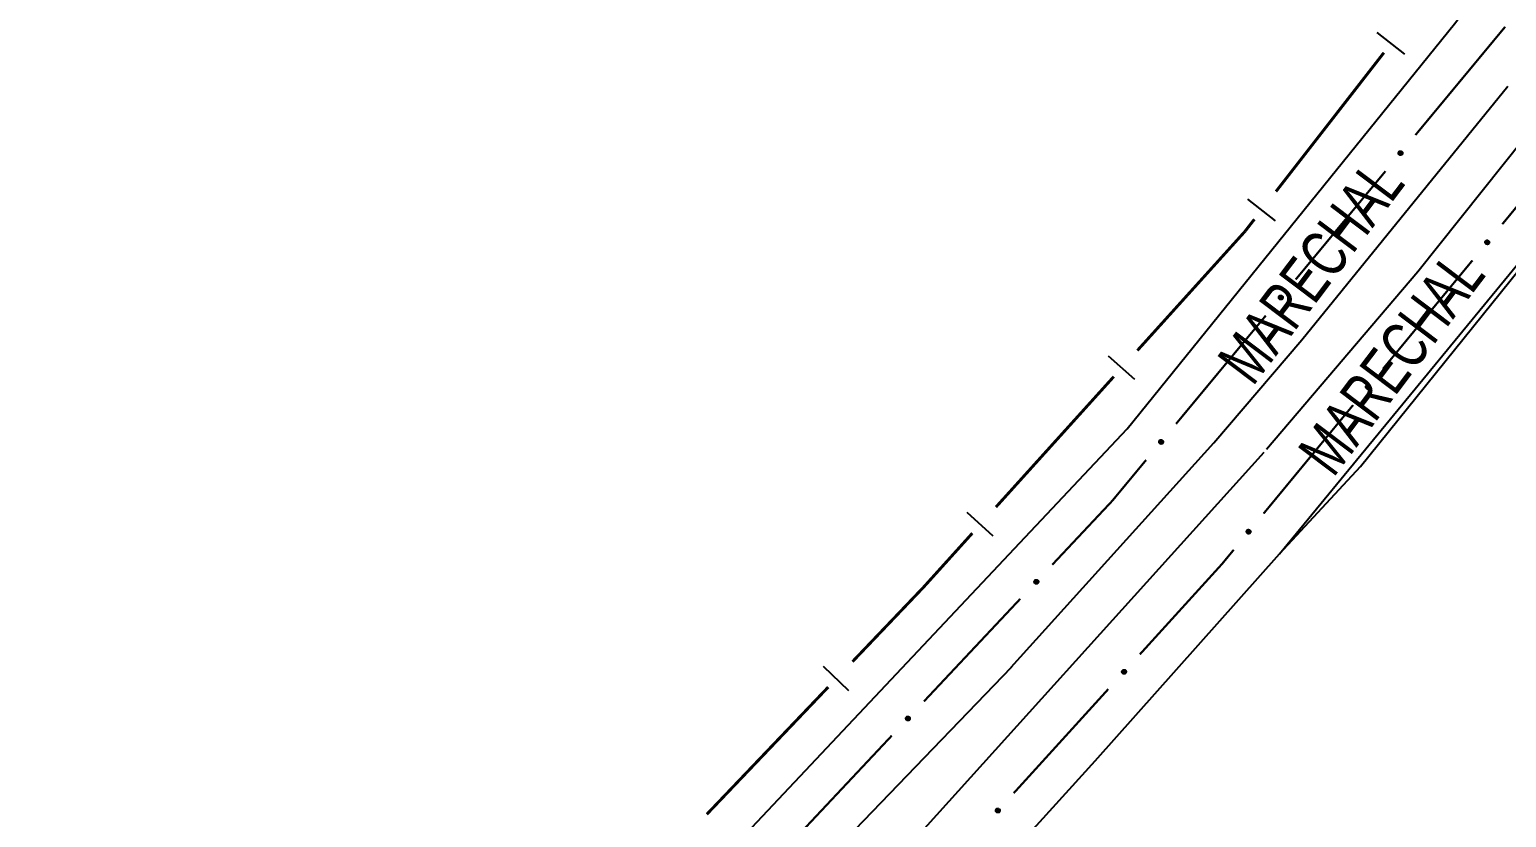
# Model space of a CAD drawing. Extents: x 199577 to 200882, y 4838726 to 4840156.
# Drawn here: x 200187.5 to 200313.4, y 4840007.9 to 4840075.1 of the extents above; entities that cross this region are included whole.
import ezdxf

# ---------------------------------------------------------------- set-up
doc = ezdxf.new("R2010")
doc.units = 0
doc.header["$LTSCALE"] = 1.5
doc.header["$MEASUREMENT"] = 0
for name, color, linetype in [('CD_MALHA_LOTES', 7, 'CONTINUOUS'), ('LM-LIM-SETORES-BAIRROS', 250, 'CONTINUOUS'), ('RU-QUADRA', 210, 'CONTINUOUS'), ('SV-EIXO-RUA-PAV', 20, 'CONTINUOUS'), ('SV-RUA-PAVIM', 7, 'CONTINUOUS'), ('SV-TXT-RUA-PAV', 7, 'CONTINUOUS')]:
    doc.layers.add(name, color=color, linetype=linetype)
doc.styles.add('ARIAL', font='ARIAL.SHX')

msp = doc.modelspace()

# ---------------------------------------------------------------- linework, layer by layer
at = {"layer": 'CD_MALHA_LOTES', "linetype": 'Continuous', "flags": 128}
for points in [[(200278.35, 4840012.73), (200294.07, 4840030.4), (200339.42, 4840085.59), (200368.04, 4840124.32), (200373.22, 4840128.26), (200377.31, 4840129.5), (200381.41, 4840129.62), (200385.26, 4840128.97), (200388.91, 4840126.66), (200391.81, 4840123.42), (200394.09, 4840119.61), (200401.85, 4840104.97), (200420.47, 4840073.04)], [(200271.55, 4839998.92), (200269.87, 4840000.43), (200269.42, 4840002.13), (200270.02, 4840003.55), (200278.35, 4840012.73)]]:
    msp.add_lwpolyline(points, dxfattribs=at)
at = {"layer": 'LM-LIM-SETORES-BAIRROS'}
for points in [[(200304.779181, 4840073.019291), (200302.410528, 4840074.860347)], [(200293.732851, 4840058.807374), (200291.364198, 4840060.648429)], [(200281.729169, 4840045.253516), (200279.50272, 4840047.264218)], [(200269.664955, 4840031.89482), (200267.438506, 4840033.905523)], [(200257.356052, 4840018.707181), (200255.185534, 4840020.778135)]]:
    msp.add_lwpolyline(points, dxfattribs=at)
at = {"layer": 'LM-LIM-SETORES-BAIRROS', "const_width": 0.25}
for points in [[(200293.775894, 4840061.307004), (200302.98117, 4840073.150268)], [(200291.12, 4840057.89), (200291.934839, 4840058.938351)], [(200290.669456, 4840057.391113), (200291.12, 4840057.89)], [(200281.956413, 4840047.743166), (200290.669456, 4840057.391113)], [(200269.892199, 4840034.384471), (200279.94571, 4840045.516717)], [(200263.72, 4840027.55), (200267.881496, 4840032.158022)], [(200263.173972, 4840026.97772), (200263.72, 4840027.55)], [(200257.651429, 4840021.189671), (200263.173972, 4840026.97772)], [(200245.225707, 4840008.166559), (200255.580475, 4840019.019152)]]:
    msp.add_lwpolyline(points, dxfattribs=at)
at = {"layer": 'RU-QUADRA', "linetype": 'Continuous', "flags": 128}
msp.add_lwpolyline([(200271.55, 4839998.92), (200269.87, 4840000.43), (200269.42, 4840002.13), (200270.02, 4840003.55), (200278.35, 4840012.73), (200294.07, 4840030.4), (200339.42, 4840085.59), (200368.04, 4840124.32), (200373.22, 4840128.26), (200377.31, 4840129.5), (200381.41, 4840129.62), (200385.26, 4840128.97), (200388.91, 4840126.66), (200391.81, 4840123.42), (200394.09, 4840119.61), (200420.47, 4840073.04), (200420.49, 4840071.09), (200419.44, 4840068.01), (200416.15, 4840064.12), (200374.44, 4840025.69), (200309.09, 4839967.15), (200307.37, 4839966.59), (200305.95, 4839967.3)], close=True, dxfattribs=at)
at = {"layer": 'SV-EIXO-RUA-PAV', "const_width": 0.18}
for points in [[(200313.325687, 4840075.36171), (200305.669436, 4840066.121481)], [(200313.079088, 4840058.514442), (200318.16894, 4840064.686428)], [(200303.117352, 4840063.041405), (200295.461102, 4840053.801177)], [(200302.899386, 4840046.170469), (200310.534163, 4840055.428448)], [(200292.909018, 4840050.721101), (200285.252767, 4840041.480872)], [(200292.719684, 4840033.826496), (200300.354461, 4840043.084476)], [(200282.700683, 4840038.400796), (200280.1486, 4840035.32072)], [(200279.8, 4840034.9), (200274.698571, 4840029.465671)], [(200280.1486, 4840035.32072), (200279.8, 4840034.9)], [(200289.16, 4840029.51), (200290.174759, 4840030.740503)], [(200282.162142, 4840021.809675), (200288.887587, 4840029.210242)], [(200288.887587, 4840029.210242), (200289.16, 4840029.51)], [(200271.960881, 4840026.549329), (200263.747809, 4840017.800303)], [(200271.40143, 4840009.968768), (200279.471964, 4840018.849448)], [(200261.010119, 4840014.883961), (200252.797047, 4840006.134935)]]:
    msp.add_lwpolyline(points, dxfattribs=at)
at = {"layer": 'SV-EIXO-RUA-PAV'}
for points in [[(200304.56983, 4840064.621846), (200304.575084, 4840064.573221), (200304.569657, 4840064.530356), (200304.55484, 4840064.495906), (200304.533809, 4840064.468879), (200304.509179, 4840064.443651), (200304.478735, 4840064.423696), (200304.44004, 4840064.409032), (200304.391299, 4840064.403418), (200304.347753, 4840064.411864), (200304.313202, 4840064.424583), (200304.283757, 4840064.44489), (200304.25965, 4840064.469228), (200304.239967, 4840064.501537), (200304.22549, 4840064.540895), (200304.221031, 4840064.590043), (200304.22664, 4840064.632031), (200304.241847, 4840064.664975), (200304.26245, 4840064.694448), (200304.287904, 4840064.719902), (200304.317901, 4840064.739319), (200304.357555, 4840064.753824), (200304.406122, 4840064.757582), (200304.448064, 4840064.752466), (200304.481213, 4840064.737726), (200304.509773, 4840064.716789), (200304.535376, 4840064.692393), (200304.55671, 4840064.662625), (200304.56983, 4840064.621846)], [(200311.630285, 4840056.930632), (200311.624917, 4840056.979245), (200311.630245, 4840057.022123), (200311.644982, 4840057.056607), (200311.66595, 4840057.083683), (200311.690521, 4840057.108968), (200311.720919, 4840057.128994), (200311.75958, 4840057.143748), (200311.808307, 4840057.149475), (200311.851873, 4840057.14113), (200311.886453, 4840057.128491), (200311.915946, 4840057.108252), (200311.940109, 4840057.083971), (200311.959867, 4840057.051708), (200311.974436, 4840057.012383), (200311.979008, 4840056.963246), (200311.973497, 4840056.921245), (200311.958367, 4840056.888265), (200311.937832, 4840056.858744), (200311.912438, 4840056.833232), (200311.882486, 4840056.813745), (200311.842865, 4840056.799148), (200311.794307, 4840056.795277), (200311.752354, 4840056.800296), (200311.71917, 4840056.814959), (200311.690562, 4840056.83583), (200311.664902, 4840056.860166), (200311.643499, 4840056.889884), (200311.630285, 4840056.930632)], [(200294.361495, 4840052.301542), (200294.366749, 4840052.252917), (200294.361322, 4840052.210051), (200294.346505, 4840052.175602), (200294.325474, 4840052.148574), (200294.300844, 4840052.123347), (200294.270401, 4840052.103391), (200294.231705, 4840052.088727), (200294.182965, 4840052.083114), (200294.139418, 4840052.091559), (200294.104868, 4840052.104279), (200294.075422, 4840052.124586), (200294.051316, 4840052.148923), (200294.031633, 4840052.181232), (200294.017155, 4840052.220591), (200294.012697, 4840052.269738), (200294.018306, 4840052.311726), (200294.033512, 4840052.344671), (200294.054115, 4840052.374144), (200294.079569, 4840052.399598), (200294.109566, 4840052.419014), (200294.149221, 4840052.43352), (200294.197787, 4840052.437277), (200294.239729, 4840052.432161), (200294.272878, 4840052.417421), (200294.301438, 4840052.396484), (200294.327041, 4840052.372088), (200294.348376, 4840052.342321), (200294.361495, 4840052.301542)], [(200301.450583, 4840044.58666), (200301.445215, 4840044.635273), (200301.450543, 4840044.678151), (200301.46528, 4840044.712634), (200301.486248, 4840044.739711), (200301.510819, 4840044.764995), (200301.541217, 4840044.785021), (200301.579878, 4840044.799775), (200301.628605, 4840044.805502), (200301.672171, 4840044.797157), (200301.706751, 4840044.784518), (200301.736244, 4840044.764279), (200301.760406, 4840044.739998), (200301.780165, 4840044.707735), (200301.794734, 4840044.66841), (200301.799306, 4840044.619273), (200301.793795, 4840044.577272), (200301.778665, 4840044.544293), (200301.75813, 4840044.514772), (200301.732735, 4840044.489259), (200301.702784, 4840044.469772), (200301.663163, 4840044.455175), (200301.614605, 4840044.451305), (200301.572652, 4840044.456323), (200301.539468, 4840044.470986), (200301.510859, 4840044.491857), (200301.4852, 4840044.516193), (200301.463797, 4840044.545911), (200301.450583, 4840044.58666)], [(200284.15316, 4840039.981237), (200284.158415, 4840039.932612), (200284.152988, 4840039.889747), (200284.138171, 4840039.855297), (200284.11714, 4840039.82827), (200284.09251, 4840039.803042), (200284.062066, 4840039.783087), (200284.023371, 4840039.768422), (200283.97463, 4840039.762809), (200283.931084, 4840039.771255), (200283.896533, 4840039.783974), (200283.867087, 4840039.804281), (200283.842981, 4840039.828619), (200283.823298, 4840039.860927), (200283.80882, 4840039.900286), (200283.804362, 4840039.949434), (200283.809971, 4840039.991422), (200283.825178, 4840040.024366), (200283.84578, 4840040.053839), (200283.871234, 4840040.079293), (200283.901231, 4840040.09871), (200283.940886, 4840040.113215), (200283.989453, 4840040.116973), (200284.031394, 4840040.111857), (200284.064544, 4840040.097117), (200284.093104, 4840040.07618), (200284.118707, 4840040.051784), (200284.140041, 4840040.022016), (200284.15316, 4840039.981237)], [(200291.27088, 4840032.242687), (200291.265513, 4840032.2913), (200291.270841, 4840032.334178), (200291.285578, 4840032.368661), (200291.306546, 4840032.395738), (200291.331117, 4840032.421022), (200291.361514, 4840032.441049), (200291.400175, 4840032.455803), (200291.448903, 4840032.461529), (200291.492469, 4840032.453184), (200291.527049, 4840032.440545), (200291.556542, 4840032.420307), (200291.580704, 4840032.396025), (200291.600462, 4840032.363762), (200291.615032, 4840032.324437), (200291.619604, 4840032.2753), (200291.614092, 4840032.2333), (200291.598962, 4840032.20032), (200291.578428, 4840032.170799), (200291.553033, 4840032.145286), (200291.523081, 4840032.1258), (200291.483461, 4840032.111202), (200291.434903, 4840032.107332), (200291.392949, 4840032.112351), (200291.359766, 4840032.127014), (200291.331157, 4840032.147884), (200291.305498, 4840032.172221), (200291.284094, 4840032.201939), (200291.27088, 4840032.242687)], [(200273.508322, 4840028.036914), (200273.510559, 4840027.988057), (200273.502491, 4840027.945609), (200273.485572, 4840027.912142), (200273.46291, 4840027.886467), (200273.436767, 4840027.862811), (200273.405147, 4840027.844776), (200273.365619, 4840027.832533), (200273.316625, 4840027.829945), (200273.273684, 4840027.841068), (200273.239986, 4840027.8559), (200273.211853, 4840027.877989), (200273.189298, 4840027.903771), (200273.171651, 4840027.937235), (200273.159635, 4840027.977414), (200273.158225, 4840028.026743), (200273.16642, 4840028.068304), (200273.183635, 4840028.100245), (200273.206021, 4840028.128387), (200273.233, 4840028.152218), (200273.264141, 4840028.169742), (200273.304617, 4840028.181768), (200273.353323, 4840028.182514), (200273.394868, 4840028.174814), (200273.427042, 4840028.158052), (200273.454252, 4840028.135389), (200273.478298, 4840028.109456), (200273.49775, 4840028.078426), (200273.508322, 4840028.036914)], [(200280.638956, 4840020.297264), (200280.635929, 4840020.346079), (200280.643309, 4840020.388651), (200280.659685, 4840020.422387), (200280.681929, 4840020.448426), (200280.707686, 4840020.472501), (200280.73901, 4840020.491045), (200280.778335, 4840020.503925), (200280.827282, 4840020.507305), (200280.870396, 4840020.496878), (200280.90433, 4840020.482593), (200280.932817, 4840020.460961), (200280.955785, 4840020.435548), (200280.973971, 4840020.402373), (200280.986635, 4840020.362394), (200280.988843, 4840020.313094), (200280.981321, 4840020.271407), (200280.964625, 4840020.239192), (200280.942696, 4840020.210691), (200280.916106, 4840020.186427), (200280.885253, 4840020.168401), (200280.844977, 4840020.155723), (200280.796289, 4840020.154189), (200280.754625, 4840020.161217), (200280.722184, 4840020.177456), (200280.694611, 4840020.199676), (200280.670149, 4840020.225217), (200280.650198, 4840020.255928), (200280.638956, 4840020.297264)], [(200262.55756, 4840016.371546), (200262.559797, 4840016.322689), (200262.551729, 4840016.280241), (200262.53481, 4840016.246774), (200262.512148, 4840016.221099), (200262.486005, 4840016.197443), (200262.454385, 4840016.179408), (200262.414857, 4840016.167165), (200262.365863, 4840016.164577), (200262.322922, 4840016.1757), (200262.289224, 4840016.190532), (200262.261091, 4840016.212621), (200262.238536, 4840016.238403), (200262.220889, 4840016.271867), (200262.208873, 4840016.312046), (200262.207463, 4840016.361375), (200262.215658, 4840016.402936), (200262.232873, 4840016.434877), (200262.255259, 4840016.463019), (200262.282238, 4840016.48685), (200262.313379, 4840016.504374), (200262.353855, 4840016.5164), (200262.402561, 4840016.517146), (200262.444106, 4840016.509446), (200262.47628, 4840016.492684), (200262.50349, 4840016.470021), (200262.527536, 4840016.444088), (200262.546988, 4840016.413058), (200262.55756, 4840016.371546)], [(200269.878243, 4840008.456357), (200269.875216, 4840008.505172), (200269.882597, 4840008.547745), (200269.898973, 4840008.581481), (200269.921217, 4840008.607519), (200269.946974, 4840008.631595), (200269.978298, 4840008.650138), (200270.017623, 4840008.663019), (200270.066569, 4840008.666399), (200270.109684, 4840008.655972), (200270.143617, 4840008.641687), (200270.172104, 4840008.620055), (200270.195073, 4840008.594641), (200270.213259, 4840008.561467), (200270.225923, 4840008.521487), (200270.22813, 4840008.472188), (200270.220608, 4840008.4305), (200270.203912, 4840008.398285), (200270.181984, 4840008.369784), (200270.155393, 4840008.34552), (200270.12454, 4840008.327495), (200270.084264, 4840008.314816), (200270.035576, 4840008.313282), (200269.993913, 4840008.32031), (200269.961471, 4840008.336549), (200269.933898, 4840008.35877), (200269.909437, 4840008.38431), (200269.889485, 4840008.415022), (200269.878243, 4840008.456357)]]:
    msp.add_lwpolyline(points, close=True, dxfattribs=at)
for points in [[(200304.317901, 4840064.739319), (200304.221031, 4840064.590043)], [(200304.357555, 4840064.753824), (200304.22549, 4840064.540895)], [(200304.287904, 4840064.719902), (200304.22664, 4840064.632031)], [(200304.300622, 4840064.725863), (200304.227553, 4840064.616289)], [(200304.336047, 4840064.740813), (200304.227853, 4840064.571739)], [(200304.380567, 4840064.75177), (200304.234277, 4840064.523887)], [(200304.406122, 4840064.757582), (200304.239967, 4840064.501537)], [(200304.424937, 4840064.753992), (200304.252019, 4840064.489693)], [(200304.448064, 4840064.752466), (200304.25965, 4840064.469228)], [(200304.461832, 4840064.742914), (200304.273243, 4840064.459703)], [(200304.481213, 4840064.737726), (200304.283757, 4840064.44489)], [(200304.493503, 4840064.725532), (200304.297589, 4840064.437758)], [(200304.509773, 4840064.716789), (200304.313202, 4840064.424583)], [(200304.521002, 4840064.700975), (200304.335025, 4840064.420917)], [(200304.535376, 4840064.692393), (200304.347753, 4840064.411864)], [(200304.542916, 4840064.673957), (200304.37279, 4840064.41089)], [(200304.55671, 4840064.662625), (200304.391299, 4840064.403418)], [(200304.561349, 4840064.642736), (200304.41647, 4840064.410139)], [(200304.56983, 4840064.621846), (200304.44004, 4840064.409032)], [(200304.571615, 4840064.595244), (200304.463782, 4840064.422327)], [(200304.575084, 4840064.573221), (200304.478735, 4840064.423696)], [(200304.572096, 4840064.548772), (200304.498846, 4840064.44112)], [(200304.569657, 4840064.530356), (200304.509179, 4840064.443651)], [(200311.624917, 4840056.979245), (200311.720919, 4840057.128994)], [(200311.627849, 4840057.003701), (200311.700849, 4840057.111524)], [(200311.628437, 4840056.957231), (200311.735869, 4840057.130398)], [(200311.630245, 4840057.022123), (200311.690521, 4840057.108968)], [(200311.630285, 4840056.930632), (200311.75958, 4840057.143748)], [(200311.638814, 4840056.909763), (200311.783153, 4840057.142696)], [(200311.643499, 4840056.889884), (200311.808307, 4840057.149475)], [(200311.657319, 4840056.878584), (200311.826834, 4840057.142046)], [(200311.664902, 4840056.860166), (200311.851873, 4840057.14113)], [(200311.679296, 4840056.851617), (200311.864623, 4840057.132107)], [(200311.690562, 4840056.83583), (200311.886453, 4840057.128491)], [(200311.706852, 4840056.827124), (200311.902097, 4840057.115352)], [(200311.71917, 4840056.814959), (200311.915946, 4840057.108252)], [(200311.738563, 4840056.809816), (200311.926494, 4840057.093464)], [(200311.752354, 4840056.800296), (200311.940109, 4840057.083971)], [(200311.775484, 4840056.798824), (200311.947788, 4840057.063523)], [(200311.794307, 4840056.795277), (200311.959867, 4840057.051708)], [(200311.819849, 4840056.801148), (200311.965609, 4840057.029371)], [(200311.842865, 4840056.799148), (200311.974436, 4840057.012383)], [(200311.864343, 4840056.812209), (200311.972144, 4840056.981534)], [(200311.882486, 4840056.813745), (200311.979008, 4840056.963246)], [(200311.899733, 4840056.827241), (200311.972548, 4840056.936984)], [(200311.912438, 4840056.833232), (200311.973497, 4840056.921245)], [(200294.109566, 4840052.419014), (200294.012697, 4840052.269738)], [(200294.149221, 4840052.43352), (200294.017155, 4840052.220591)], [(200294.079569, 4840052.399598), (200294.018306, 4840052.311726)], [(200294.092288, 4840052.405559), (200294.019218, 4840052.295985)], [(200294.127712, 4840052.420509), (200294.019518, 4840052.251435)], [(200294.172232, 4840052.431466), (200294.025942, 4840052.203582)], [(200294.197787, 4840052.437277), (200294.031633, 4840052.181232)], [(200294.216602, 4840052.433687), (200294.043684, 4840052.169389)], [(200294.239729, 4840052.432161), (200294.051316, 4840052.148923)], [(200294.253497, 4840052.42261), (200294.064908, 4840052.139398)], [(200294.272878, 4840052.417421), (200294.075422, 4840052.124586)], [(200294.285168, 4840052.405228), (200294.089255, 4840052.117454)], [(200294.301438, 4840052.396484), (200294.104868, 4840052.104279)], [(200294.312667, 4840052.380671), (200294.12669, 4840052.100612)], [(200294.327041, 4840052.372088), (200294.139418, 4840052.091559)], [(200294.334582, 4840052.353653), (200294.164455, 4840052.090585)], [(200294.348376, 4840052.342321), (200294.182965, 4840052.083114)], [(200294.353014, 4840052.322431), (200294.208135, 4840052.089834)], [(200294.361495, 4840052.301542), (200294.231705, 4840052.088727)], [(200294.363281, 4840052.274939), (200294.255447, 4840052.102022)], [(200294.366749, 4840052.252917), (200294.270401, 4840052.103391)], [(200294.363761, 4840052.228468), (200294.290511, 4840052.120815)], [(200294.361322, 4840052.210051), (200294.300844, 4840052.123347)], [(200301.445215, 4840044.635273), (200301.541217, 4840044.785021)], [(200301.448147, 4840044.659728), (200301.521147, 4840044.767551)], [(200301.448735, 4840044.613258), (200301.556167, 4840044.786425)], [(200301.450543, 4840044.678151), (200301.510819, 4840044.764995)], [(200301.450583, 4840044.58666), (200301.579878, 4840044.799775)], [(200301.459112, 4840044.56579), (200301.603451, 4840044.798723)], [(200301.463797, 4840044.545911), (200301.628605, 4840044.805502)], [(200301.477617, 4840044.534612), (200301.647132, 4840044.798073)], [(200301.4852, 4840044.516193), (200301.672171, 4840044.797157)], [(200301.499594, 4840044.507644), (200301.68492, 4840044.788134)], [(200301.510859, 4840044.491857), (200301.706751, 4840044.784518)], [(200301.52715, 4840044.483151), (200301.722395, 4840044.77138)], [(200301.539468, 4840044.470986), (200301.736244, 4840044.764279)], [(200301.558861, 4840044.465843), (200301.746792, 4840044.749491)], [(200301.572652, 4840044.456323), (200301.760406, 4840044.739998)], [(200301.595782, 4840044.454851), (200301.768086, 4840044.71955)], [(200301.614605, 4840044.451305), (200301.780165, 4840044.707735)], [(200301.640147, 4840044.457175), (200301.785907, 4840044.685398)], [(200301.663163, 4840044.455175), (200301.794734, 4840044.66841)], [(200301.684641, 4840044.468236), (200301.792442, 4840044.637561)], [(200301.702784, 4840044.469772), (200301.799306, 4840044.619273)], [(200301.72003, 4840044.483268), (200301.792846, 4840044.593012)], [(200301.732735, 4840044.489259), (200301.793795, 4840044.577272)], [(200283.901231, 4840040.09871), (200283.804362, 4840039.949434)], [(200283.940886, 4840040.113215), (200283.80882, 4840039.900286)], [(200283.871234, 4840040.079293), (200283.809971, 4840039.991422)], [(200283.883953, 4840040.085254), (200283.810883, 4840039.97568)], [(200283.919377, 4840040.100204), (200283.811183, 4840039.93113)], [(200283.963897, 4840040.111161), (200283.817607, 4840039.883278)], [(200283.989453, 4840040.116973), (200283.823298, 4840039.860927)], [(200284.008268, 4840040.113383), (200283.835349, 4840039.849084)], [(200284.031394, 4840040.111857), (200283.842981, 4840039.828619)], [(200284.045162, 4840040.102305), (200283.856574, 4840039.819094)], [(200284.064544, 4840040.097117), (200283.867087, 4840039.804281)], [(200284.076834, 4840040.084923), (200283.88092, 4840039.797149)], [(200284.093104, 4840040.07618), (200283.896533, 4840039.783974)], [(200284.104332, 4840040.060366), (200283.918355, 4840039.780307)], [(200284.118707, 4840040.051784), (200283.931084, 4840039.771255)], [(200284.126247, 4840040.033348), (200283.956121, 4840039.77028)], [(200284.140041, 4840040.022016), (200283.97463, 4840039.762809)], [(200284.144679, 4840040.002127), (200283.9998, 4840039.76953)], [(200284.15316, 4840039.981237), (200284.023371, 4840039.768422)], [(200284.154946, 4840039.954635), (200284.047113, 4840039.781718)], [(200284.158415, 4840039.932612), (200284.062066, 4840039.783087)], [(200284.155426, 4840039.908163), (200284.082176, 4840039.80051)], [(200284.152988, 4840039.889747), (200284.09251, 4840039.803042)], [(200291.265513, 4840032.2913), (200291.361514, 4840032.441049)], [(200291.268445, 4840032.315756), (200291.341445, 4840032.423578)], [(200291.269033, 4840032.269285), (200291.376465, 4840032.442452)], [(200291.270841, 4840032.334178), (200291.331117, 4840032.421022)], [(200291.27088, 4840032.242687), (200291.400175, 4840032.455803)], [(200291.27941, 4840032.221817), (200291.423748, 4840032.45475)], [(200291.284094, 4840032.201939), (200291.448903, 4840032.461529)], [(200291.297915, 4840032.190639), (200291.46743, 4840032.454101)], [(200291.305498, 4840032.172221), (200291.492469, 4840032.453184)], [(200291.319892, 4840032.163671), (200291.505218, 4840032.444161)], [(200291.331157, 4840032.147884), (200291.527049, 4840032.440545)], [(200291.347447, 4840032.139179), (200291.542693, 4840032.427407)], [(200291.359766, 4840032.127014), (200291.556542, 4840032.420307)], [(200291.379159, 4840032.12187), (200291.56709, 4840032.405518)], [(200291.392949, 4840032.112351), (200291.580704, 4840032.396025)], [(200291.41608, 4840032.110878), (200291.588384, 4840032.375577)], [(200291.434903, 4840032.107332), (200291.600462, 4840032.363762)], [(200291.460444, 4840032.113203), (200291.606205, 4840032.341425)], [(200291.483461, 4840032.111202), (200291.615032, 4840032.324437)], [(200291.504939, 4840032.124263), (200291.61274, 4840032.293588)], [(200291.523081, 4840032.1258), (200291.619604, 4840032.2753)], [(200291.540328, 4840032.139295), (200291.613144, 4840032.249039)], [(200291.553033, 4840032.145286), (200291.614092, 4840032.2333)], [(200273.264141, 4840028.169742), (200273.158225, 4840028.026743)], [(200273.304617, 4840028.181768), (200273.159635, 4840027.977414)], [(200273.282344, 4840028.170112), (200273.163901, 4840028.008053)], [(200273.246064, 4840028.157381), (200273.166357, 4840028.052536)], [(200273.233, 4840028.152218), (200273.16642, 4840028.068304)], [(200273.327457, 4840028.178294), (200273.167353, 4840027.959894)], [(200273.353323, 4840028.182514), (200273.171651, 4840027.937235)], [(200273.37188, 4840028.177767), (200273.182946, 4840027.924669)], [(200273.394868, 4840028.174814), (200273.189298, 4840027.903771)], [(200273.408019, 4840028.164429), (200273.202275, 4840027.893424)], [(200273.427042, 4840028.158052), (200273.211853, 4840027.877989)], [(200273.438555, 4840028.145122), (200273.225218, 4840027.870015)], [(200273.454252, 4840028.135389), (200273.239986, 4840027.8559)], [(200273.464482, 4840028.118911), (200273.26154, 4840027.85089)], [(200273.478298, 4840028.109456), (200273.273684, 4840027.841068)], [(200273.484683, 4840028.090589), (200273.298613, 4840027.838547)], [(200273.49775, 4840028.078426), (200273.316625, 4840027.829945)], [(200273.50115, 4840028.058288), (200273.342163, 4840027.835096)], [(200273.508322, 4840028.036914), (200273.365619, 4840027.832533)], [(200273.508459, 4840028.010252), (200273.390138, 4840027.844335)], [(200273.510559, 4840027.988057), (200273.405147, 4840027.844776)], [(200273.506065, 4840027.963839), (200273.426297, 4840027.860923)], [(200273.502491, 4840027.945609), (200273.436767, 4840027.862811)], [(200280.635929, 4840020.346079), (200280.73901, 4840020.491045)], [(200280.638387, 4840020.323921), (200280.754011, 4840020.491729)], [(200280.638956, 4840020.297264), (200280.778335, 4840020.503925)], [(200280.640031, 4840020.370366), (200280.718125, 4840020.474558)], [(200280.643309, 4840020.388651), (200280.707686, 4840020.472501)], [(200280.646473, 4840020.276009), (200280.80183, 4840020.501742)], [(200280.650198, 4840020.255928), (200280.827282, 4840020.507305)], [(200280.663459, 4840020.243978), (200280.84543, 4840020.498996)], [(200280.670149, 4840020.225217), (200280.870396, 4840020.496878)], [(200280.684116, 4840020.215986), (200280.882698, 4840020.487253)], [(200280.694611, 4840020.199676), (200280.90433, 4840020.482593)], [(200280.710464, 4840020.190199), (200280.919324, 4840020.468719)], [(200280.722184, 4840020.177456), (200280.932817, 4840020.460961)], [(200280.741308, 4840020.171387), (200280.942642, 4840020.445684)], [(200280.754625, 4840020.161217), (200280.955785, 4840020.435548)], [(200280.777658, 4840020.158635), (200280.962474, 4840020.414755)], [(200280.796289, 4840020.154189), (200280.973971, 4840020.402373)], [(200280.822083, 4840020.158826), (200280.978635, 4840020.379787)], [(200280.844977, 4840020.155723), (200280.986635, 4840020.362394)], [(200280.867058, 4840020.167738), (200280.982865, 4840020.331691)], [(200280.885253, 4840020.168401), (200280.988843, 4840020.313094)], [(200280.903128, 4840020.181053), (200280.981129, 4840020.287173)], [(200280.916106, 4840020.186427), (200280.981321, 4840020.271407)], [(200262.313379, 4840016.504374), (200262.207463, 4840016.361375)], [(200262.353855, 4840016.5164), (200262.208873, 4840016.312046)], [(200262.331582, 4840016.504744), (200262.213139, 4840016.342685)], [(200262.295301, 4840016.492013), (200262.215595, 4840016.387168)], [(200262.282238, 4840016.48685), (200262.215658, 4840016.402936)], [(200262.376695, 4840016.512926), (200262.216591, 4840016.294526)], [(200262.402561, 4840016.517146), (200262.220889, 4840016.271867)], [(200262.421117, 4840016.512399), (200262.232184, 4840016.259301)], [(200262.444106, 4840016.509446), (200262.238536, 4840016.238403)], [(200262.457257, 4840016.499061), (200262.251513, 4840016.228056)], [(200262.47628, 4840016.492684), (200262.261091, 4840016.212621)], [(200262.487792, 4840016.479754), (200262.274456, 4840016.204647)], [(200262.50349, 4840016.470021), (200262.289224, 4840016.190532)], [(200262.51372, 4840016.453543), (200262.310778, 4840016.185523)], [(200262.527536, 4840016.444088), (200262.322922, 4840016.1757)], [(200262.533921, 4840016.425221), (200262.347851, 4840016.173179)], [(200262.546988, 4840016.413058), (200262.365863, 4840016.164577)], [(200262.550387, 4840016.39292), (200262.3914, 4840016.169728)], [(200262.55756, 4840016.371546), (200262.414857, 4840016.167165)], [(200262.557697, 4840016.344884), (200262.439376, 4840016.178967)], [(200262.559797, 4840016.322689), (200262.454385, 4840016.179408)], [(200262.555302, 4840016.298471), (200262.475535, 4840016.195555)], [(200262.551729, 4840016.280241), (200262.486005, 4840016.197443)], [(200269.875216, 4840008.505172), (200269.978298, 4840008.650138)], [(200269.877675, 4840008.483014), (200269.993298, 4840008.650822)], [(200269.878243, 4840008.456357), (200270.017623, 4840008.663019)], [(200269.879319, 4840008.529459), (200269.957412, 4840008.633652)], [(200269.882597, 4840008.547745), (200269.946974, 4840008.631595)], [(200269.88576, 4840008.435102), (200270.041118, 4840008.660835)], [(200269.889485, 4840008.415022), (200270.066569, 4840008.666399)], [(200269.902747, 4840008.403071), (200270.084718, 4840008.658089)], [(200269.909437, 4840008.38431), (200270.109684, 4840008.655972)], [(200269.923404, 4840008.37508), (200270.121985, 4840008.646347)], [(200269.933898, 4840008.35877), (200270.143617, 4840008.641687)], [(200269.949751, 4840008.349292), (200270.158612, 4840008.627812)], [(200269.961471, 4840008.336549), (200270.172104, 4840008.620055)], [(200269.980595, 4840008.330481), (200270.18193, 4840008.604777)], [(200269.993913, 4840008.32031), (200270.195073, 4840008.594641)], [(200270.016945, 4840008.317729), (200270.201762, 4840008.573848)], [(200270.035576, 4840008.313282), (200270.213259, 4840008.561467)], [(200270.061371, 4840008.31792), (200270.217922, 4840008.53888)], [(200270.084264, 4840008.314816), (200270.225923, 4840008.521487)], [(200270.106345, 4840008.326831), (200270.222153, 4840008.490784)], [(200270.12454, 4840008.327495), (200270.22813, 4840008.472188)], [(200270.142415, 4840008.340147), (200270.220417, 4840008.446267)], [(200270.155393, 4840008.34552), (200270.220608, 4840008.4305)]]:
    msp.add_lwpolyline(points, dxfattribs=at)
at = {"layer": 'SV-RUA-PAVIM', "linetype": 'Continuous'}
for points in [[(200206.244267, 4839970.40791, 3.96), (200207.5, 4839969.19, 3.96), (200209.31, 4839968.68, 3.96), (200210.79, 4839968.79, 3.96), (200234.42, 4839991.48, 4.03), (200281.09, 4840041.07, 4.03), (200308.99, 4840075.6, 4.06), (200355.37, 4840137.09, 3.99), (200367.288102, 4840154.260987, 3.95)], [(200331.4, 4840086.52, 4.51), (200305.87, 4840054.44, 4.2), (200292.97, 4840039.29, 4.2)], [(200324.85, 4839981.43, 4.05), (200309.09, 4839967.15, 4.05), (200307.37, 4839966.59, 4.05), (200305.95, 4839967.3, 4.05), (200271.55, 4839998.92, 4.05), (200269.87, 4840000.43, 4.05), (200269.42, 4840002.13, 4.05), (200270.02, 4840003.55, 4.05), (200278.35, 4840012.73, 4.05), (200294.07, 4840030.4, 4.05), (200300.98, 4840037.84, 4.05), (200339.42, 4840085.59, 4.34)], [(200292.73, 4840039.03, 4.05), (200258.76, 4840001.37, 4.05), (200226.24, 4839968.76, 4.05), (200191.52, 4839934.91, 4.05), (200190.07, 4839934.1, 4.05), (200188.49, 4839933.83, 4.05), (200187.5, 4839934.31, 4.05), (200187.46, 4839935.67, 4.05), (200187.96, 4839937.59, 4.05), (200195.05, 4839944.1, 4.05), (200221.1, 4839969.79, 4.05), (200248.98, 4839997.63, 4.05), (200271.21, 4840020.71, 4.05), (200271.2, 4840020.72, 4.05), (200288.48, 4840039.87, 4.05), (200295.99, 4840048.64, 4.32), (200313.55, 4840070.3, 4.35)]]:
    msp.add_polyline3d(points, dxfattribs=at)

# ---------------------------------------------------------------- texts
at = {"layer": 'SV-TXT-RUA-PAV', "style": 'ARIAL', "width": 0.7}
for p in [(200291.799651, 4840044.608373), (200298.670748, 4840036.821129)]:
    msp.add_text('MARECHAL', height=4, rotation=53, dxfattribs=at).set_placement(p)

doc.saveas('drawing.dxf')
